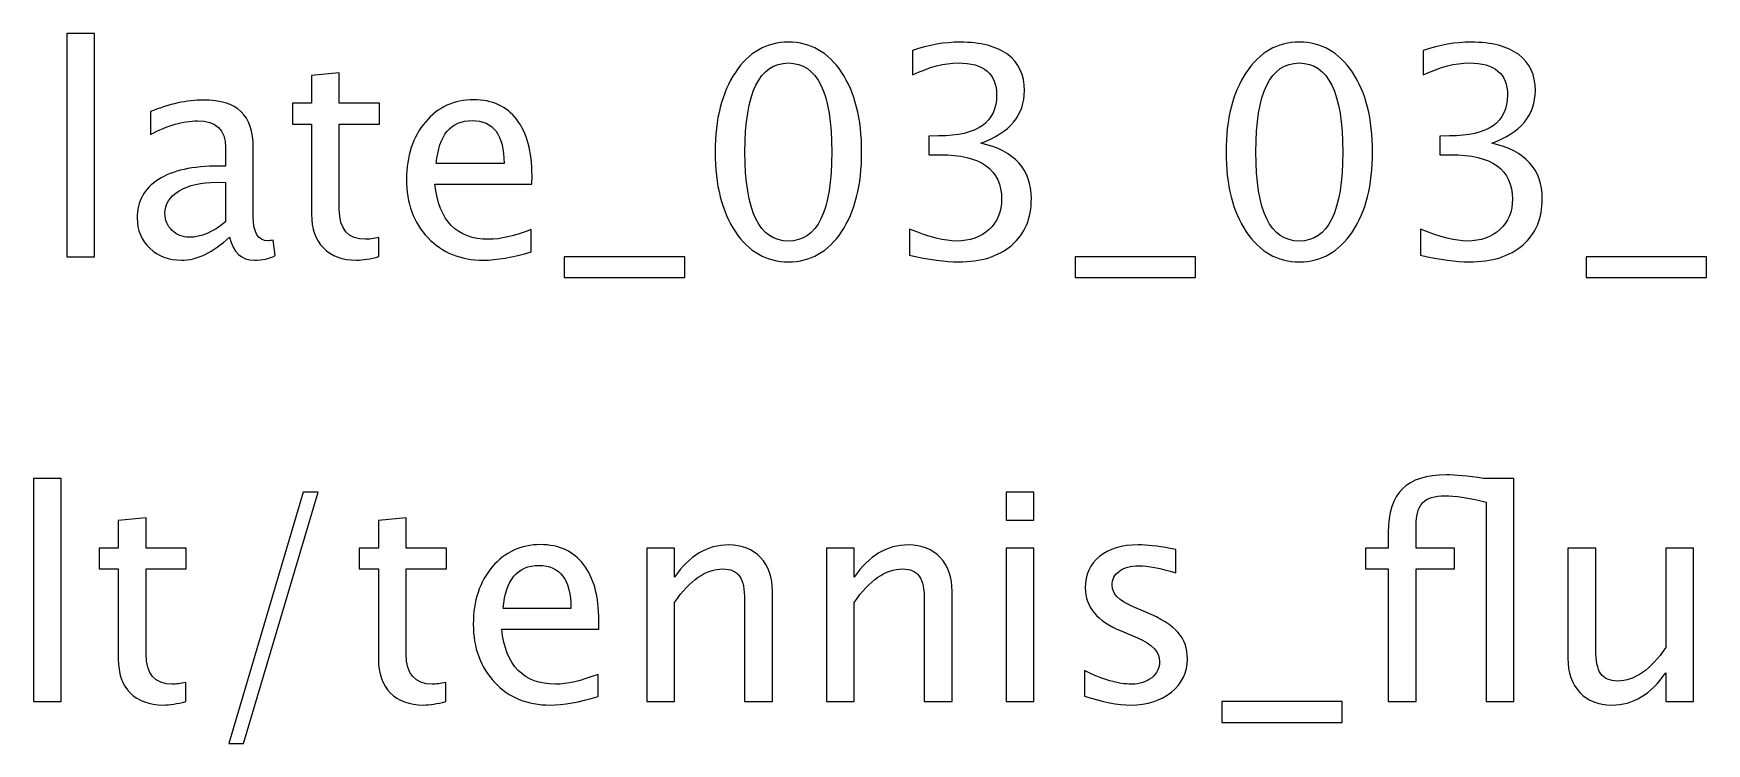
# Model space of a CAD drawing. Header units: centimetres. Extents: x -73 to 73, y -61 to 74.
# Drawn here: x -56.17 to -48.83, y 63.53 to 66.65 of the extents above; entities that cross this region are included whole.
import ezdxf

# ---------------------------------------------------------------- set-up
doc = ezdxf.new("R2010")
doc.units = ezdxf.units.CM
doc.header["$MEASUREMENT"] = 0
doc.layers.add('Layer 1', color=7, linetype='Continuous')

msp = doc.modelspace()

# ---------------------------------------------------------------- linework, layer by layer
at = {"layer": 'Layer 1'}
for points, knots in [([(-56.02028, 65.67044), (-56.02028, 65.67044), (-56.02028, 66.64961), (-56.02028, 66.64961), (-56.02028, 66.64961), (-56.02028, 66.64961), (-55.89836, 66.64961), (-55.89836, 66.64961), (-55.89836, 66.64961), (-55.89836, 66.64961), (-55.89836, 65.67044), (-55.89836, 65.67044), (-55.89836, 65.67044), (-55.89836, 65.67044), (-56.02028, 65.67044), (-56.02028, 65.67044)], [0, 0, 0, 0, 0.2, 0.2, 0.2, 0.2, 0.4, 0.4, 0.4, 0.4, 0.6, 0.6, 0.6, 0.6, 1, 1, 1, 1]), ([(-52.85502, 65.64758), (-52.95133, 65.64758), (-53.02901, 65.69182), (-53.08785, 65.78008), (-53.08785, 65.78008), (-53.14691, 65.86835), (-53.17633, 65.98477), (-53.17633, 66.12955), (-53.17633, 66.12955), (-53.17633, 66.27433), (-53.14691, 66.39074), (-53.08785, 66.47901), (-53.08785, 66.47901), (-53.02901, 66.56727), (-52.95133, 66.61151), (-52.85502, 66.61151), (-52.85502, 66.61151), (-52.75829, 66.61151), (-52.68061, 66.56748), (-52.62176, 66.47943), (-52.62176, 66.47943), (-52.56313, 66.39138), (-52.53371, 66.27475), (-52.53371, 66.12955), (-52.53371, 66.12955), (-52.53371, 65.98477), (-52.56313, 65.86835), (-52.62176, 65.78008), (-52.62176, 65.78008), (-52.68061, 65.69182), (-52.75829, 65.64758), (-52.85502, 65.64758)], [0, 0, 0, 0, 0.1111111, 0.1111111, 0.1111111, 0.1111111, 0.2222222, 0.2222222, 0.2222222, 0.2222222, 0.3333333, 0.3333333, 0.3333333, 0.3333333, 0.4444444, 0.4444444, 0.4444444, 0.4444444, 0.5555556, 0.5555556, 0.5555556, 0.5555556, 0.6666667, 0.6666667, 0.6666667, 0.6666667, 0.7777778, 0.7777778, 0.7777778, 0.7777778, 1, 1, 1, 1]), ([(-52.32374, 65.67679), (-52.32374, 65.67679), (-52.32374, 65.79109), (-52.32374, 65.79109), (-52.32374, 65.79109), (-52.23653, 65.75638), (-52.16816, 65.73902), (-52.118, 65.73902), (-52.118, 65.73902), (-52.05894, 65.73902), (-52.01132, 65.75595), (-51.9747, 65.79003), (-51.9747, 65.79003), (-51.93808, 65.82411), (-51.91988, 65.86856), (-51.91988, 65.92317), (-51.91988, 65.92317), (-51.91988, 66.05271), (-52.01005, 66.11748), (-52.19039, 66.11748), (-52.19039, 66.11748), (-52.19039, 66.11748), (-52.23865, 66.11748), (-52.23865, 66.11748), (-52.23865, 66.11748), (-52.23865, 66.11748), (-52.23865, 66.1994), (-52.23865, 66.1994), (-52.23865, 66.1994), (-52.23865, 66.1994), (-52.19589, 66.20003), (-52.19589, 66.20003), (-52.19589, 66.20003), (-52.02635, 66.20003), (-51.94147, 66.25972), (-51.94147, 66.37931), (-51.94147, 66.37931), (-51.94147, 66.47308), (-51.99777, 66.52007), (-52.11017, 66.52007), (-52.11017, 66.52007), (-52.17049, 66.52007), (-52.23738, 66.50271), (-52.31104, 66.468), (-52.31104, 66.468), (-52.31104, 66.468), (-52.31104, 66.57468), (-52.31104, 66.57468), (-52.31104, 66.57468), (-52.23886, 66.59923), (-52.16922, 66.61151), (-52.10234, 66.61151), (-52.10234, 66.61151), (-52.01132, 66.61151), (-51.94126, 66.59331), (-51.89257, 66.5569), (-51.89257, 66.5569), (-51.84389, 66.52071), (-51.81955, 66.468), (-51.81955, 66.399), (-51.81955, 66.399), (-51.81955, 66.29126), (-51.88326, 66.21442), (-52.0109, 66.1687), (-52.0109, 66.1687), (-51.86294, 66.1342), (-51.78907, 66.05313), (-51.78907, 65.92508), (-51.78907, 65.92508), (-51.78907, 65.83872), (-51.81764, 65.77077), (-51.87458, 65.72145), (-51.87458, 65.72145), (-51.93152, 65.67213), (-52.00984, 65.64758), (-52.10932, 65.64758), (-52.10932, 65.64758), (-52.16605, 65.64758), (-52.23738, 65.65732), (-52.32374, 65.67679)], [0, 0, 0, 0, 0.047619, 0.047619, 0.047619, 0.047619, 0.0952381, 0.0952381, 0.0952381, 0.0952381, 0.1428571, 0.1428571, 0.1428571, 0.1428571, 0.1904762, 0.1904762, 0.1904762, 0.1904762, 0.2380952, 0.2380952, 0.2380952, 0.2380952, 0.2857143, 0.2857143, 0.2857143, 0.2857143, 0.3333333, 0.3333333, 0.3333333, 0.3333333, 0.3809524, 0.3809524, 0.3809524, 0.3809524, 0.4285714, 0.4285714, 0.4285714, 0.4285714, 0.4761905, 0.4761905, 0.4761905, 0.4761905, 0.5238095, 0.5238095, 0.5238095, 0.5238095, 0.5714286, 0.5714286, 0.5714286, 0.5714286, 0.6190476, 0.6190476, 0.6190476, 0.6190476, 0.6666667, 0.6666667, 0.6666667, 0.6666667, 0.7142857, 0.7142857, 0.7142857, 0.7142857, 0.7619048, 0.7619048, 0.7619048, 0.7619048, 0.8095238, 0.8095238, 0.8095238, 0.8095238, 0.8571429, 0.8571429, 0.8571429, 0.8571429, 0.9047619, 0.9047619, 0.9047619, 0.9047619, 1, 1, 1, 1]), ([(-50.6139, 65.64758), (-50.71021, 65.64758), (-50.78789, 65.69182), (-50.84673, 65.78008), (-50.84673, 65.78008), (-50.90579, 65.86835), (-50.93521, 65.98477), (-50.93521, 66.12955), (-50.93521, 66.12955), (-50.93521, 66.27433), (-50.90579, 66.39074), (-50.84673, 66.47901), (-50.84673, 66.47901), (-50.78789, 66.56727), (-50.71021, 66.61151), (-50.6139, 66.61151), (-50.6139, 66.61151), (-50.51717, 66.61151), (-50.43949, 66.56748), (-50.38064, 66.47943), (-50.38064, 66.47943), (-50.32201, 66.39138), (-50.29259, 66.27475), (-50.29259, 66.12955), (-50.29259, 66.12955), (-50.29259, 65.98477), (-50.32201, 65.86835), (-50.38064, 65.78008), (-50.38064, 65.78008), (-50.43949, 65.69182), (-50.51717, 65.64758), (-50.6139, 65.64758)], [0, 0, 0, 0, 0.1111111, 0.1111111, 0.1111111, 0.1111111, 0.2222222, 0.2222222, 0.2222222, 0.2222222, 0.3333333, 0.3333333, 0.3333333, 0.3333333, 0.4444444, 0.4444444, 0.4444444, 0.4444444, 0.5555556, 0.5555556, 0.5555556, 0.5555556, 0.6666667, 0.6666667, 0.6666667, 0.6666667, 0.7777778, 0.7777778, 0.7777778, 0.7777778, 1, 1, 1, 1]), ([(-50.08262, 65.67679), (-50.08262, 65.67679), (-50.08262, 65.79109), (-50.08262, 65.79109), (-50.08262, 65.79109), (-49.99541, 65.75638), (-49.92704, 65.73902), (-49.87688, 65.73902), (-49.87688, 65.73902), (-49.81782, 65.73902), (-49.7702, 65.75595), (-49.73358, 65.79003), (-49.73358, 65.79003), (-49.69696, 65.82411), (-49.67876, 65.86856), (-49.67876, 65.92317), (-49.67876, 65.92317), (-49.67876, 66.05271), (-49.76893, 66.11748), (-49.94927, 66.11748), (-49.94927, 66.11748), (-49.94927, 66.11748), (-49.99753, 66.11748), (-49.99753, 66.11748), (-49.99753, 66.11748), (-49.99753, 66.11748), (-49.99753, 66.1994), (-49.99753, 66.1994), (-49.99753, 66.1994), (-49.99753, 66.1994), (-49.95477, 66.20003), (-49.95477, 66.20003), (-49.95477, 66.20003), (-49.78523, 66.20003), (-49.70035, 66.25972), (-49.70035, 66.37931), (-49.70035, 66.37931), (-49.70035, 66.47308), (-49.75665, 66.52007), (-49.86905, 66.52007), (-49.86905, 66.52007), (-49.92937, 66.52007), (-49.99626, 66.50271), (-50.06992, 66.468), (-50.06992, 66.468), (-50.06992, 66.468), (-50.06992, 66.57468), (-50.06992, 66.57468), (-50.06992, 66.57468), (-49.99774, 66.59923), (-49.9281, 66.61151), (-49.86122, 66.61151), (-49.86122, 66.61151), (-49.7702, 66.61151), (-49.70014, 66.59331), (-49.65145, 66.5569), (-49.65145, 66.5569), (-49.60277, 66.52071), (-49.57843, 66.468), (-49.57843, 66.399), (-49.57843, 66.399), (-49.57843, 66.29126), (-49.64214, 66.21442), (-49.76978, 66.1687), (-49.76978, 66.1687), (-49.62182, 66.1342), (-49.54795, 66.05313), (-49.54795, 65.92508), (-49.54795, 65.92508), (-49.54795, 65.83872), (-49.57652, 65.77077), (-49.63346, 65.72145), (-49.63346, 65.72145), (-49.6904, 65.67213), (-49.76872, 65.64758), (-49.8682, 65.64758), (-49.8682, 65.64758), (-49.92493, 65.64758), (-49.99626, 65.65732), (-50.08262, 65.67679)], [0, 0, 0, 0, 0.047619, 0.047619, 0.047619, 0.047619, 0.0952381, 0.0952381, 0.0952381, 0.0952381, 0.1428571, 0.1428571, 0.1428571, 0.1428571, 0.1904762, 0.1904762, 0.1904762, 0.1904762, 0.2380952, 0.2380952, 0.2380952, 0.2380952, 0.2857143, 0.2857143, 0.2857143, 0.2857143, 0.3333333, 0.3333333, 0.3333333, 0.3333333, 0.3809524, 0.3809524, 0.3809524, 0.3809524, 0.4285714, 0.4285714, 0.4285714, 0.4285714, 0.4761905, 0.4761905, 0.4761905, 0.4761905, 0.5238095, 0.5238095, 0.5238095, 0.5238095, 0.5714286, 0.5714286, 0.5714286, 0.5714286, 0.6190476, 0.6190476, 0.6190476, 0.6190476, 0.6666667, 0.6666667, 0.6666667, 0.6666667, 0.7142857, 0.7142857, 0.7142857, 0.7142857, 0.7619048, 0.7619048, 0.7619048, 0.7619048, 0.8095238, 0.8095238, 0.8095238, 0.8095238, 0.8571429, 0.8571429, 0.8571429, 0.8571429, 0.9047619, 0.9047619, 0.9047619, 0.9047619, 1, 1, 1, 1]), ([(-52.85523, 65.73902), (-52.72802, 65.73902), (-52.66452, 65.8692), (-52.66452, 66.12955), (-52.66452, 66.12955), (-52.66452, 66.3899), (-52.72802, 66.52007), (-52.85523, 66.52007), (-52.85523, 66.52007), (-52.98202, 66.52007), (-53.04552, 66.3899), (-53.04552, 66.12955), (-53.04552, 66.12955), (-53.04552, 65.8692), (-52.98202, 65.73902), (-52.85523, 65.73902)], [0, 0, 0, 0, 0.2, 0.2, 0.2, 0.2, 0.4, 0.4, 0.4, 0.4, 0.6, 0.6, 0.6, 0.6, 1, 1, 1, 1]), ([(-50.61411, 65.73902), (-50.4869, 65.73902), (-50.4234, 65.8692), (-50.4234, 66.12955), (-50.4234, 66.12955), (-50.4234, 66.3899), (-50.4869, 66.52007), (-50.61411, 66.52007), (-50.61411, 66.52007), (-50.7409, 66.52007), (-50.8044, 66.3899), (-50.8044, 66.12955), (-50.8044, 66.12955), (-50.8044, 65.8692), (-50.7409, 65.73902), (-50.61411, 65.73902)], [0, 0, 0, 0, 0.2, 0.2, 0.2, 0.2, 0.4, 0.4, 0.4, 0.4, 0.6, 0.6, 0.6, 0.6, 1, 1, 1, 1]), ([(-54.65101, 65.67065), (-54.68869, 65.66028), (-54.72149, 65.6552), (-54.74922, 65.6552), (-54.74922, 65.6552), (-54.81145, 65.6552), (-54.85992, 65.67298), (-54.89464, 65.70854), (-54.89464, 65.70854), (-54.92956, 65.7441), (-54.94692, 65.79342), (-54.94692, 65.85671), (-54.94692, 65.85671), (-54.94692, 65.85671), (-54.94692, 66.2521), (-54.94692, 66.2521), (-54.94692, 66.2521), (-54.94692, 66.2521), (-55.03116, 66.2521), (-55.03116, 66.2521), (-55.03116, 66.2521), (-55.03116, 66.2521), (-55.03116, 66.34354), (-55.03116, 66.34354), (-55.03116, 66.34354), (-55.03116, 66.34354), (-54.94692, 66.34354), (-54.94692, 66.34354), (-54.94692, 66.34354), (-54.94692, 66.34354), (-54.94692, 66.46525), (-54.94692, 66.46525), (-54.94692, 66.46525), (-54.94692, 66.46525), (-54.825, 66.47689), (-54.825, 66.47689), (-54.825, 66.47689), (-54.825, 66.47689), (-54.825, 66.34354), (-54.825, 66.34354), (-54.825, 66.34354), (-54.825, 66.34354), (-54.64847, 66.34354), (-54.64847, 66.34354), (-54.64847, 66.34354), (-54.64847, 66.34354), (-54.64847, 66.2521), (-54.64847, 66.2521), (-54.64847, 66.2521), (-54.64847, 66.2521), (-54.825, 66.2521), (-54.825, 66.2521), (-54.825, 66.2521), (-54.825, 66.2521), (-54.825, 65.87872), (-54.825, 65.87872), (-54.825, 65.87872), (-54.825, 65.79067), (-54.78669, 65.74664), (-54.71028, 65.74664), (-54.71028, 65.74664), (-54.69398, 65.74664), (-54.67429, 65.74939), (-54.65101, 65.75468), (-54.65101, 65.75468), (-54.65101, 65.75468), (-54.65101, 65.67065), (-54.65101, 65.67065)], [0, 0, 0, 0, 0.0555556, 0.0555556, 0.0555556, 0.0555556, 0.1111111, 0.1111111, 0.1111111, 0.1111111, 0.1666667, 0.1666667, 0.1666667, 0.1666667, 0.2222222, 0.2222222, 0.2222222, 0.2222222, 0.2777778, 0.2777778, 0.2777778, 0.2777778, 0.3333333, 0.3333333, 0.3333333, 0.3333333, 0.3888889, 0.3888889, 0.3888889, 0.3888889, 0.4444444, 0.4444444, 0.4444444, 0.4444444, 0.5, 0.5, 0.5, 0.5, 0.5555556, 0.5555556, 0.5555556, 0.5555556, 0.6111111, 0.6111111, 0.6111111, 0.6111111, 0.6666667, 0.6666667, 0.6666667, 0.6666667, 0.7222222, 0.7222222, 0.7222222, 0.7222222, 0.7777778, 0.7777778, 0.7777778, 0.7777778, 0.8333333, 0.8333333, 0.8333333, 0.8333333, 0.8888889, 0.8888889, 0.8888889, 0.8888889, 1, 1, 1, 1]), ([(-55.30633, 65.75617), (-55.37956, 65.68886), (-55.45005, 65.6552), (-55.51778, 65.6552), (-55.51778, 65.6552), (-55.57345, 65.6552), (-55.61981, 65.67256), (-55.65642, 65.70748), (-55.65642, 65.70748), (-55.69325, 65.74241), (-55.71167, 65.78643), (-55.71167, 65.83956), (-55.71167, 65.83956), (-55.71167, 65.91301), (-55.68077, 65.96953), (-55.61896, 66.0089), (-55.61896, 66.0089), (-55.55715, 66.04827), (-55.46846, 66.06795), (-55.35289, 66.06795), (-55.35289, 66.06795), (-55.35289, 66.06795), (-55.32432, 66.06795), (-55.32432, 66.06795), (-55.32432, 66.06795), (-55.32432, 66.06795), (-55.32432, 66.14902), (-55.32432, 66.14902), (-55.32432, 66.14902), (-55.32432, 66.22712), (-55.36496, 66.26607), (-55.44645, 66.26607), (-55.44645, 66.26607), (-55.50953, 66.26607), (-55.57853, 66.24617), (-55.65325, 66.20638), (-55.65325, 66.20638), (-55.65325, 66.20638), (-55.65325, 66.30671), (-55.65325, 66.30671), (-55.65325, 66.30671), (-55.57112, 66.34058), (-55.49365, 66.35751), (-55.42105, 66.35751), (-55.42105, 66.35751), (-55.34633, 66.35751), (-55.29109, 66.34058), (-55.25574, 66.3065), (-55.25574, 66.3065), (-55.22018, 66.27242), (-55.2024, 66.21993), (-55.2024, 66.14902), (-55.2024, 66.14902), (-55.2024, 66.14902), (-55.2024, 65.84485), (-55.2024, 65.84485), (-55.2024, 65.84485), (-55.2024, 65.77522), (-55.18102, 65.74029), (-55.13805, 65.74029), (-55.13805, 65.74029), (-55.13276, 65.74029), (-55.12493, 65.74114), (-55.11456, 65.74283), (-55.11456, 65.74283), (-55.11456, 65.74283), (-55.10588, 65.6751), (-55.10588, 65.6751), (-55.10588, 65.6751), (-55.13361, 65.66176), (-55.16409, 65.6552), (-55.19753, 65.6552), (-55.19753, 65.6552), (-55.25447, 65.6552), (-55.29066, 65.68886), (-55.30633, 65.75617)], [0, 0, 0, 0, 0.05, 0.05, 0.05, 0.05, 0.1, 0.1, 0.1, 0.1, 0.15, 0.15, 0.15, 0.15, 0.2, 0.2, 0.2, 0.2, 0.25, 0.25, 0.25, 0.25, 0.3, 0.3, 0.3, 0.3, 0.35, 0.35, 0.35, 0.35, 0.4, 0.4, 0.4, 0.4, 0.45, 0.45, 0.45, 0.45, 0.5, 0.5, 0.5, 0.5, 0.55, 0.55, 0.55, 0.55, 0.6, 0.6, 0.6, 0.6, 0.65, 0.65, 0.65, 0.65, 0.7, 0.7, 0.7, 0.7, 0.75, 0.75, 0.75, 0.75, 0.8, 0.8, 0.8, 0.8, 0.85, 0.85, 0.85, 0.85, 0.9, 0.9, 0.9, 0.9, 1, 1, 1, 1]), ([(-53.98299, 65.69203), (-54.0649, 65.66748), (-54.13497, 65.6552), (-54.19339, 65.6552), (-54.19339, 65.6552), (-54.29308, 65.6552), (-54.37415, 65.68822), (-54.43659, 65.75405), (-54.43659, 65.75405), (-54.49903, 65.81988), (-54.53036, 65.90518), (-54.53036, 66.01017), (-54.53036, 66.01017), (-54.53036, 66.11198), (-54.50284, 66.19559), (-54.4476, 66.26099), (-54.4476, 66.26099), (-54.39235, 66.32618), (-54.32166, 66.35878), (-54.23551, 66.35878), (-54.23551, 66.35878), (-54.15402, 66.35878), (-54.09094, 66.32978), (-54.04649, 66.27179), (-54.04649, 66.27179), (-54.00204, 66.21379), (-53.97981, 66.13166), (-53.97981, 66.02519), (-53.97981, 66.02519), (-53.97981, 66.02519), (-53.98045, 65.98794), (-53.98045, 65.98794), (-53.98045, 65.98794), (-53.98045, 65.98794), (-54.4059, 65.98794), (-54.4059, 65.98794), (-54.4059, 65.98794), (-54.38812, 65.82707), (-54.30959, 65.74664), (-54.17053, 65.74664), (-54.17053, 65.74664), (-54.11951, 65.74664), (-54.05707, 65.76103), (-53.98299, 65.78982), (-53.98299, 65.78982), (-53.98299, 65.78982), (-53.98299, 65.69203), (-53.98299, 65.69203)], [0, 0, 0, 0, 0.0769231, 0.0769231, 0.0769231, 0.0769231, 0.1538462, 0.1538462, 0.1538462, 0.1538462, 0.2307692, 0.2307692, 0.2307692, 0.2307692, 0.3076923, 0.3076923, 0.3076923, 0.3076923, 0.3846154, 0.3846154, 0.3846154, 0.3846154, 0.4615385, 0.4615385, 0.4615385, 0.4615385, 0.5384615, 0.5384615, 0.5384615, 0.5384615, 0.6153846, 0.6153846, 0.6153846, 0.6153846, 0.6923077, 0.6923077, 0.6923077, 0.6923077, 0.7692308, 0.7692308, 0.7692308, 0.7692308, 0.8461538, 0.8461538, 0.8461538, 0.8461538, 1, 1, 1, 1]), ([(-54.39955, 66.07938), (-54.39955, 66.07938), (-54.10237, 66.07938), (-54.10237, 66.07938), (-54.10237, 66.07938), (-54.10237, 66.20469), (-54.14915, 66.26734), (-54.24249, 66.26734), (-54.24249, 66.26734), (-54.33647, 66.26734), (-54.38875, 66.20469), (-54.39955, 66.07938)], [0, 0, 0, 0, 0.25, 0.25, 0.25, 0.25, 0.5, 0.5, 0.5, 0.5, 1, 1, 1, 1]), ([(-55.32432, 65.82263), (-55.32432, 65.82263), (-55.32432, 65.99556), (-55.32432, 65.99556), (-55.32432, 65.99556), (-55.32432, 65.99556), (-55.36348, 65.99683), (-55.36348, 65.99683), (-55.36348, 65.99683), (-55.43121, 65.99683), (-55.48582, 65.98434), (-55.52752, 65.95937), (-55.52752, 65.95937), (-55.56901, 65.93418), (-55.58975, 65.90095), (-55.58975, 65.85946), (-55.58975, 65.85946), (-55.58975, 65.83046), (-55.57938, 65.80591), (-55.55885, 65.7858), (-55.55885, 65.7858), (-55.5381, 65.76569), (-55.51291, 65.75553), (-55.48307, 65.75553), (-55.48307, 65.75553), (-55.43227, 65.75553), (-55.37935, 65.77797), (-55.32432, 65.82263)], [0, 0, 0, 0, 0.125, 0.125, 0.125, 0.125, 0.25, 0.25, 0.25, 0.25, 0.375, 0.375, 0.375, 0.375, 0.5, 0.5, 0.5, 0.5, 0.625, 0.625, 0.625, 0.625, 0.75, 0.75, 0.75, 0.75, 1, 1, 1, 1]), ([(-53.838, 65.579), (-53.838, 65.579), (-53.838, 65.67044), (-53.838, 65.67044), (-53.838, 65.67044), (-53.838, 65.67044), (-53.30968, 65.67044), (-53.30968, 65.67044), (-53.30968, 65.67044), (-53.30968, 65.67044), (-53.30968, 65.579), (-53.30968, 65.579), (-53.30968, 65.579), (-53.30968, 65.579), (-53.838, 65.579), (-53.838, 65.579)], [0, 0, 0, 0, 0.2, 0.2, 0.2, 0.2, 0.4, 0.4, 0.4, 0.4, 0.6, 0.6, 0.6, 0.6, 1, 1, 1, 1]), ([(-51.59688, 65.579), (-51.59688, 65.579), (-51.59688, 65.67044), (-51.59688, 65.67044), (-51.59688, 65.67044), (-51.59688, 65.67044), (-51.06856, 65.67044), (-51.06856, 65.67044), (-51.06856, 65.67044), (-51.06856, 65.67044), (-51.06856, 65.579), (-51.06856, 65.579), (-51.06856, 65.579), (-51.06856, 65.579), (-51.59688, 65.579), (-51.59688, 65.579)], [0, 0, 0, 0, 0.2, 0.2, 0.2, 0.2, 0.4, 0.4, 0.4, 0.4, 0.6, 0.6, 0.6, 0.6, 1, 1, 1, 1]), ([(-49.35576, 65.579), (-49.35576, 65.579), (-49.35576, 65.67044), (-49.35576, 65.67044), (-49.35576, 65.67044), (-49.35576, 65.67044), (-48.82744, 65.67044), (-48.82744, 65.67044), (-48.82744, 65.67044), (-48.82744, 65.67044), (-48.82744, 65.579), (-48.82744, 65.579), (-48.82744, 65.579), (-48.82744, 65.579), (-49.35576, 65.579), (-49.35576, 65.579)], [0, 0, 0, 0, 0.2, 0.2, 0.2, 0.2, 0.4, 0.4, 0.4, 0.4, 0.6, 0.6, 0.6, 0.6, 1, 1, 1, 1]), ([(-56.16677, 63.71887), (-56.16677, 63.71887), (-56.16677, 64.69804), (-56.16677, 64.69804), (-56.16677, 64.69804), (-56.16677, 64.69804), (-56.04485, 64.69804), (-56.04485, 64.69804), (-56.04485, 64.69804), (-56.04485, 64.69804), (-56.04485, 63.71887), (-56.04485, 63.71887), (-56.04485, 63.71887), (-56.04485, 63.71887), (-56.16677, 63.71887), (-56.16677, 63.71887)], [0, 0, 0, 0, 0.2, 0.2, 0.2, 0.2, 0.4, 0.4, 0.4, 0.4, 0.6, 0.6, 0.6, 0.6, 1, 1, 1, 1]), ([(-50.22359, 63.71887), (-50.22359, 63.71887), (-50.22359, 64.30053), (-50.22359, 64.30053), (-50.22359, 64.30053), (-50.22359, 64.30053), (-50.32286, 64.30053), (-50.32286, 64.30053), (-50.32286, 64.30053), (-50.32286, 64.30053), (-50.32286, 64.39197), (-50.32286, 64.39197), (-50.32286, 64.39197), (-50.32286, 64.39197), (-50.22359, 64.39197), (-50.22359, 64.39197), (-50.22359, 64.39197), (-50.22359, 64.39197), (-50.22359, 64.46076), (-50.22359, 64.46076), (-50.22359, 64.46076), (-50.22359, 64.54776), (-50.20285, 64.61147), (-50.16157, 64.65211), (-50.16157, 64.65211), (-50.1203, 64.69296), (-50.05574, 64.71328), (-49.96811, 64.71328), (-49.96811, 64.71328), (-49.93022, 64.71328), (-49.87603, 64.7082), (-49.80576, 64.69804), (-49.80576, 64.69804), (-49.80576, 64.69804), (-49.67241, 64.69804), (-49.67241, 64.69804), (-49.67241, 64.69804), (-49.67241, 64.69804), (-49.67241, 63.71887), (-49.67241, 63.71887), (-49.67241, 63.71887), (-49.67241, 63.71887), (-49.79433, 63.71887), (-49.79433, 63.71887), (-49.79433, 63.71887), (-49.79433, 63.71887), (-49.79433, 64.5939), (-49.79433, 64.5939), (-49.79433, 64.5939), (-49.87328, 64.61253), (-49.93361, 64.62184), (-49.97509, 64.62184), (-49.97509, 64.62184), (-50.02039, 64.62184), (-50.05277, 64.61168), (-50.07246, 64.59136), (-50.07246, 64.59136), (-50.09193, 64.57104), (-50.10167, 64.53717), (-50.10167, 64.48955), (-50.10167, 64.48955), (-50.10167, 64.48955), (-50.10167, 64.39197), (-50.10167, 64.39197), (-50.10167, 64.39197), (-50.10167, 64.39197), (-49.93276, 64.39197), (-49.93276, 64.39197), (-49.93276, 64.39197), (-49.93276, 64.39197), (-49.93276, 64.30053), (-49.93276, 64.30053), (-49.93276, 64.30053), (-49.93276, 64.30053), (-50.10167, 64.30053), (-50.10167, 64.30053), (-50.10167, 64.30053), (-50.10167, 64.30053), (-50.10167, 63.71887), (-50.10167, 63.71887), (-50.10167, 63.71887), (-50.10167, 63.71887), (-50.22359, 63.71887), (-50.22359, 63.71887)], [0, 0, 0, 0, 0.0454545, 0.0454545, 0.0454545, 0.0454545, 0.0909091, 0.0909091, 0.0909091, 0.0909091, 0.1363636, 0.1363636, 0.1363636, 0.1363636, 0.1818182, 0.1818182, 0.1818182, 0.1818182, 0.2272727, 0.2272727, 0.2272727, 0.2272727, 0.2727273, 0.2727273, 0.2727273, 0.2727273, 0.3181818, 0.3181818, 0.3181818, 0.3181818, 0.3636364, 0.3636364, 0.3636364, 0.3636364, 0.4090909, 0.4090909, 0.4090909, 0.4090909, 0.4545455, 0.4545455, 0.4545455, 0.4545455, 0.5, 0.5, 0.5, 0.5, 0.5454545, 0.5454545, 0.5454545, 0.5454545, 0.5909091, 0.5909091, 0.5909091, 0.5909091, 0.6363636, 0.6363636, 0.6363636, 0.6363636, 0.6818182, 0.6818182, 0.6818182, 0.6818182, 0.7272727, 0.7272727, 0.7272727, 0.7272727, 0.7727273, 0.7727273, 0.7727273, 0.7727273, 0.8181818, 0.8181818, 0.8181818, 0.8181818, 0.8636364, 0.8636364, 0.8636364, 0.8636364, 0.9090909, 0.9090909, 0.9090909, 0.9090909, 1, 1, 1, 1]), ([(-55.30952, 63.53472), (-55.30952, 63.53472), (-54.98292, 64.63708), (-54.98292, 64.63708), (-54.98292, 64.63708), (-54.98292, 64.63708), (-54.91836, 64.63708), (-54.91836, 64.63708), (-54.91836, 64.63708), (-54.91836, 64.63708), (-55.24496, 63.53472), (-55.24496, 63.53472), (-55.24496, 63.53472), (-55.24496, 63.53472), (-55.30952, 63.53472), (-55.30952, 63.53472)], [0, 0, 0, 0, 0.2, 0.2, 0.2, 0.2, 0.4, 0.4, 0.4, 0.4, 0.6, 0.6, 0.6, 0.6, 1, 1, 1, 1]), ([(-51.89978, 64.51516), (-51.89978, 64.51516), (-51.89978, 64.63708), (-51.89978, 64.63708), (-51.89978, 64.63708), (-51.89978, 64.63708), (-51.77786, 64.63708), (-51.77786, 64.63708), (-51.77786, 64.63708), (-51.77786, 64.63708), (-51.77786, 64.51516), (-51.77786, 64.51516), (-51.77786, 64.51516), (-51.77786, 64.51516), (-51.89978, 64.51516), (-51.89978, 64.51516)], [0, 0, 0, 0, 0.2, 0.2, 0.2, 0.2, 0.4, 0.4, 0.4, 0.4, 0.6, 0.6, 0.6, 0.6, 1, 1, 1, 1]), ([(-55.49875, 63.71908), (-55.53643, 63.70871), (-55.56923, 63.70363), (-55.59696, 63.70363), (-55.59696, 63.70363), (-55.65919, 63.70363), (-55.70766, 63.72141), (-55.74238, 63.75697), (-55.74238, 63.75697), (-55.7773, 63.79253), (-55.79466, 63.84185), (-55.79466, 63.90514), (-55.79466, 63.90514), (-55.79466, 63.90514), (-55.79466, 64.30053), (-55.79466, 64.30053), (-55.79466, 64.30053), (-55.79466, 64.30053), (-55.8789, 64.30053), (-55.8789, 64.30053), (-55.8789, 64.30053), (-55.8789, 64.30053), (-55.8789, 64.39197), (-55.8789, 64.39197), (-55.8789, 64.39197), (-55.8789, 64.39197), (-55.79466, 64.39197), (-55.79466, 64.39197), (-55.79466, 64.39197), (-55.79466, 64.39197), (-55.79466, 64.51368), (-55.79466, 64.51368), (-55.79466, 64.51368), (-55.79466, 64.51368), (-55.67274, 64.52532), (-55.67274, 64.52532), (-55.67274, 64.52532), (-55.67274, 64.52532), (-55.67274, 64.39197), (-55.67274, 64.39197), (-55.67274, 64.39197), (-55.67274, 64.39197), (-55.49621, 64.39197), (-55.49621, 64.39197), (-55.49621, 64.39197), (-55.49621, 64.39197), (-55.49621, 64.30053), (-55.49621, 64.30053), (-55.49621, 64.30053), (-55.49621, 64.30053), (-55.67274, 64.30053), (-55.67274, 64.30053), (-55.67274, 64.30053), (-55.67274, 64.30053), (-55.67274, 63.92715), (-55.67274, 63.92715), (-55.67274, 63.92715), (-55.67274, 63.8391), (-55.63443, 63.79507), (-55.55802, 63.79507), (-55.55802, 63.79507), (-55.54172, 63.79507), (-55.52203, 63.79782), (-55.49875, 63.80311), (-55.49875, 63.80311), (-55.49875, 63.80311), (-55.49875, 63.71908), (-55.49875, 63.71908)], [0, 0, 0, 0, 0.0555556, 0.0555556, 0.0555556, 0.0555556, 0.1111111, 0.1111111, 0.1111111, 0.1111111, 0.1666667, 0.1666667, 0.1666667, 0.1666667, 0.2222222, 0.2222222, 0.2222222, 0.2222222, 0.2777778, 0.2777778, 0.2777778, 0.2777778, 0.3333333, 0.3333333, 0.3333333, 0.3333333, 0.3888889, 0.3888889, 0.3888889, 0.3888889, 0.4444444, 0.4444444, 0.4444444, 0.4444444, 0.5, 0.5, 0.5, 0.5, 0.5555556, 0.5555556, 0.5555556, 0.5555556, 0.6111111, 0.6111111, 0.6111111, 0.6111111, 0.6666667, 0.6666667, 0.6666667, 0.6666667, 0.7222222, 0.7222222, 0.7222222, 0.7222222, 0.7777778, 0.7777778, 0.7777778, 0.7777778, 0.8333333, 0.8333333, 0.8333333, 0.8333333, 0.8888889, 0.8888889, 0.8888889, 0.8888889, 1, 1, 1, 1]), ([(-54.35787, 63.71908), (-54.39555, 63.70871), (-54.42835, 63.70363), (-54.45608, 63.70363), (-54.45608, 63.70363), (-54.51831, 63.70363), (-54.56678, 63.72141), (-54.6015, 63.75697), (-54.6015, 63.75697), (-54.63642, 63.79253), (-54.65378, 63.84185), (-54.65378, 63.90514), (-54.65378, 63.90514), (-54.65378, 63.90514), (-54.65378, 64.30053), (-54.65378, 64.30053), (-54.65378, 64.30053), (-54.65378, 64.30053), (-54.73802, 64.30053), (-54.73802, 64.30053), (-54.73802, 64.30053), (-54.73802, 64.30053), (-54.73802, 64.39197), (-54.73802, 64.39197), (-54.73802, 64.39197), (-54.73802, 64.39197), (-54.65378, 64.39197), (-54.65378, 64.39197), (-54.65378, 64.39197), (-54.65378, 64.39197), (-54.65378, 64.51368), (-54.65378, 64.51368), (-54.65378, 64.51368), (-54.65378, 64.51368), (-54.53186, 64.52532), (-54.53186, 64.52532), (-54.53186, 64.52532), (-54.53186, 64.52532), (-54.53186, 64.39197), (-54.53186, 64.39197), (-54.53186, 64.39197), (-54.53186, 64.39197), (-54.35533, 64.39197), (-54.35533, 64.39197), (-54.35533, 64.39197), (-54.35533, 64.39197), (-54.35533, 64.30053), (-54.35533, 64.30053), (-54.35533, 64.30053), (-54.35533, 64.30053), (-54.53186, 64.30053), (-54.53186, 64.30053), (-54.53186, 64.30053), (-54.53186, 64.30053), (-54.53186, 63.92715), (-54.53186, 63.92715), (-54.53186, 63.92715), (-54.53186, 63.8391), (-54.49355, 63.79507), (-54.41714, 63.79507), (-54.41714, 63.79507), (-54.40084, 63.79507), (-54.38115, 63.79782), (-54.35787, 63.80311), (-54.35787, 63.80311), (-54.35787, 63.80311), (-54.35787, 63.71908), (-54.35787, 63.71908)], [0, 0, 0, 0, 0.0555556, 0.0555556, 0.0555556, 0.0555556, 0.1111111, 0.1111111, 0.1111111, 0.1111111, 0.1666667, 0.1666667, 0.1666667, 0.1666667, 0.2222222, 0.2222222, 0.2222222, 0.2222222, 0.2777778, 0.2777778, 0.2777778, 0.2777778, 0.3333333, 0.3333333, 0.3333333, 0.3333333, 0.3888889, 0.3888889, 0.3888889, 0.3888889, 0.4444444, 0.4444444, 0.4444444, 0.4444444, 0.5, 0.5, 0.5, 0.5, 0.5555556, 0.5555556, 0.5555556, 0.5555556, 0.6111111, 0.6111111, 0.6111111, 0.6111111, 0.6666667, 0.6666667, 0.6666667, 0.6666667, 0.7222222, 0.7222222, 0.7222222, 0.7222222, 0.7777778, 0.7777778, 0.7777778, 0.7777778, 0.8333333, 0.8333333, 0.8333333, 0.8333333, 0.8888889, 0.8888889, 0.8888889, 0.8888889, 1, 1, 1, 1]), ([(-53.68985, 63.74046), (-53.77176, 63.71591), (-53.84183, 63.70363), (-53.90025, 63.70363), (-53.90025, 63.70363), (-53.99994, 63.70363), (-54.08101, 63.73665), (-54.14345, 63.80248), (-54.14345, 63.80248), (-54.20589, 63.86831), (-54.23722, 63.95361), (-54.23722, 64.0586), (-54.23722, 64.0586), (-54.23722, 64.16041), (-54.2097, 64.24402), (-54.15446, 64.30942), (-54.15446, 64.30942), (-54.09921, 64.37461), (-54.02852, 64.40721), (-53.94237, 64.40721), (-53.94237, 64.40721), (-53.86088, 64.40721), (-53.7978, 64.37821), (-53.75335, 64.32022), (-53.75335, 64.32022), (-53.7089, 64.26222), (-53.68667, 64.18009), (-53.68667, 64.07362), (-53.68667, 64.07362), (-53.68667, 64.07362), (-53.68731, 64.03637), (-53.68731, 64.03637), (-53.68731, 64.03637), (-53.68731, 64.03637), (-54.11276, 64.03637), (-54.11276, 64.03637), (-54.11276, 64.03637), (-54.09498, 63.8755), (-54.01645, 63.79507), (-53.87739, 63.79507), (-53.87739, 63.79507), (-53.82637, 63.79507), (-53.76393, 63.80946), (-53.68985, 63.83825), (-53.68985, 63.83825), (-53.68985, 63.83825), (-53.68985, 63.74046), (-53.68985, 63.74046)], [0, 0, 0, 0, 0.0769231, 0.0769231, 0.0769231, 0.0769231, 0.1538462, 0.1538462, 0.1538462, 0.1538462, 0.2307692, 0.2307692, 0.2307692, 0.2307692, 0.3076923, 0.3076923, 0.3076923, 0.3076923, 0.3846154, 0.3846154, 0.3846154, 0.3846154, 0.4615385, 0.4615385, 0.4615385, 0.4615385, 0.5384615, 0.5384615, 0.5384615, 0.5384615, 0.6153846, 0.6153846, 0.6153846, 0.6153846, 0.6923077, 0.6923077, 0.6923077, 0.6923077, 0.7692308, 0.7692308, 0.7692308, 0.7692308, 0.8461538, 0.8461538, 0.8461538, 0.8461538, 1, 1, 1, 1]), ([(-53.47628, 63.71887), (-53.47628, 63.71887), (-53.47628, 64.39197), (-53.47628, 64.39197), (-53.47628, 64.39197), (-53.47628, 64.39197), (-53.35436, 64.39197), (-53.35436, 64.39197), (-53.35436, 64.39197), (-53.35436, 64.39197), (-53.35436, 64.26476), (-53.35436, 64.26476), (-53.35436, 64.26476), (-53.2898, 64.35895), (-53.21064, 64.40594), (-53.11708, 64.40594), (-53.11708, 64.40594), (-53.05824, 64.40594), (-53.01146, 64.38753), (-52.97696, 64.35048), (-52.97696, 64.35048), (-52.94246, 64.31365), (-52.9251, 64.26391), (-52.9251, 64.20168), (-52.9251, 64.20168), (-52.9251, 64.20168), (-52.9251, 63.71887), (-52.9251, 63.71887), (-52.9251, 63.71887), (-52.9251, 63.71887), (-53.04702, 63.71887), (-53.04702, 63.71887), (-53.04702, 63.71887), (-53.04702, 63.71887), (-53.04702, 64.16189), (-53.04702, 64.16189), (-53.04702, 64.16189), (-53.04702, 64.21184), (-53.05443, 64.2474), (-53.06903, 64.26857), (-53.06903, 64.26857), (-53.08385, 64.28995), (-53.10819, 64.30053), (-53.14227, 64.30053), (-53.14227, 64.30053), (-53.2172, 64.30053), (-53.2879, 64.25164), (-53.35436, 64.15385), (-53.35436, 64.15385), (-53.35436, 64.15385), (-53.35436, 63.71887), (-53.35436, 63.71887), (-53.35436, 63.71887), (-53.35436, 63.71887), (-53.47628, 63.71887), (-53.47628, 63.71887)], [0, 0, 0, 0, 0.0666667, 0.0666667, 0.0666667, 0.0666667, 0.1333333, 0.1333333, 0.1333333, 0.1333333, 0.2, 0.2, 0.2, 0.2, 0.2666667, 0.2666667, 0.2666667, 0.2666667, 0.3333333, 0.3333333, 0.3333333, 0.3333333, 0.4, 0.4, 0.4, 0.4, 0.4666667, 0.4666667, 0.4666667, 0.4666667, 0.5333333, 0.5333333, 0.5333333, 0.5333333, 0.6, 0.6, 0.6, 0.6, 0.6666667, 0.6666667, 0.6666667, 0.6666667, 0.7333333, 0.7333333, 0.7333333, 0.7333333, 0.8, 0.8, 0.8, 0.8, 0.8666667, 0.8666667, 0.8666667, 0.8666667, 1, 1, 1, 1]), ([(-52.68803, 63.71887), (-52.68803, 63.71887), (-52.68803, 64.39197), (-52.68803, 64.39197), (-52.68803, 64.39197), (-52.68803, 64.39197), (-52.56611, 64.39197), (-52.56611, 64.39197), (-52.56611, 64.39197), (-52.56611, 64.39197), (-52.56611, 64.26476), (-52.56611, 64.26476), (-52.56611, 64.26476), (-52.50155, 64.35895), (-52.42239, 64.40594), (-52.32883, 64.40594), (-52.32883, 64.40594), (-52.26999, 64.40594), (-52.22321, 64.38753), (-52.18871, 64.35048), (-52.18871, 64.35048), (-52.15421, 64.31365), (-52.13685, 64.26391), (-52.13685, 64.20168), (-52.13685, 64.20168), (-52.13685, 64.20168), (-52.13685, 63.71887), (-52.13685, 63.71887), (-52.13685, 63.71887), (-52.13685, 63.71887), (-52.25877, 63.71887), (-52.25877, 63.71887), (-52.25877, 63.71887), (-52.25877, 63.71887), (-52.25877, 64.16189), (-52.25877, 64.16189), (-52.25877, 64.16189), (-52.25877, 64.21184), (-52.26618, 64.2474), (-52.28078, 64.26857), (-52.28078, 64.26857), (-52.2956, 64.28995), (-52.31994, 64.30053), (-52.35402, 64.30053), (-52.35402, 64.30053), (-52.42895, 64.30053), (-52.49965, 64.25164), (-52.56611, 64.15385), (-52.56611, 64.15385), (-52.56611, 64.15385), (-52.56611, 63.71887), (-52.56611, 63.71887), (-52.56611, 63.71887), (-52.56611, 63.71887), (-52.68803, 63.71887), (-52.68803, 63.71887)], [0, 0, 0, 0, 0.0666667, 0.0666667, 0.0666667, 0.0666667, 0.1333333, 0.1333333, 0.1333333, 0.1333333, 0.2, 0.2, 0.2, 0.2, 0.2666667, 0.2666667, 0.2666667, 0.2666667, 0.3333333, 0.3333333, 0.3333333, 0.3333333, 0.4, 0.4, 0.4, 0.4, 0.4666667, 0.4666667, 0.4666667, 0.4666667, 0.5333333, 0.5333333, 0.5333333, 0.5333333, 0.6, 0.6, 0.6, 0.6, 0.6666667, 0.6666667, 0.6666667, 0.6666667, 0.7333333, 0.7333333, 0.7333333, 0.7333333, 0.8, 0.8, 0.8, 0.8, 0.8666667, 0.8666667, 0.8666667, 0.8666667, 1, 1, 1, 1]), ([(-51.89978, 63.71887), (-51.89978, 63.71887), (-51.89978, 64.39197), (-51.89978, 64.39197), (-51.89978, 64.39197), (-51.89978, 64.39197), (-51.77786, 64.39197), (-51.77786, 64.39197), (-51.77786, 64.39197), (-51.77786, 64.39197), (-51.77786, 63.71887), (-51.77786, 63.71887), (-51.77786, 63.71887), (-51.77786, 63.71887), (-51.89978, 63.71887), (-51.89978, 63.71887)], [0, 0, 0, 0, 0.2, 0.2, 0.2, 0.2, 0.4, 0.4, 0.4, 0.4, 0.6, 0.6, 0.6, 0.6, 1, 1, 1, 1]), ([(-51.55688, 63.743), (-51.55688, 63.743), (-51.55688, 63.85476), (-51.55688, 63.85476), (-51.55688, 63.85476), (-51.47708, 63.81497), (-51.40787, 63.79507), (-51.34881, 63.79507), (-51.34881, 63.79507), (-51.31367, 63.79507), (-51.28446, 63.8046), (-51.26139, 63.82365), (-51.26139, 63.82365), (-51.23832, 63.84248), (-51.22668, 63.86619), (-51.22668, 63.89477), (-51.22668, 63.89477), (-51.22668, 63.93646), (-51.25906, 63.97097), (-51.32383, 63.99827), (-51.32383, 63.99827), (-51.32383, 63.99827), (-51.39517, 64.02854), (-51.39517, 64.02854), (-51.39517, 64.02854), (-51.50036, 64.07214), (-51.55307, 64.13522), (-51.55307, 64.21713), (-51.55307, 64.21713), (-51.55307, 64.27577), (-51.53233, 64.32191), (-51.49084, 64.35556), (-51.49084, 64.35556), (-51.44935, 64.38922), (-51.39241, 64.40594), (-51.32024, 64.40594), (-51.32024, 64.40594), (-51.28277, 64.40594), (-51.2362, 64.40086), (-51.18096, 64.39049), (-51.18096, 64.39049), (-51.18096, 64.39049), (-51.15556, 64.38562), (-51.15556, 64.38562), (-51.15556, 64.38562), (-51.15556, 64.38562), (-51.15556, 64.28402), (-51.15556, 64.28402), (-51.15556, 64.28402), (-51.2235, 64.30434), (-51.27769, 64.3145), (-51.31812, 64.3145), (-51.31812, 64.3145), (-51.35368, 64.3145), (-51.38183, 64.30667), (-51.40321, 64.29122), (-51.40321, 64.29122), (-51.42438, 64.27577), (-51.43496, 64.25502), (-51.43496, 64.22899), (-51.43496, 64.22899), (-51.43496, 64.19237), (-51.40533, 64.16125), (-51.34585, 64.13607), (-51.34585, 64.13607), (-51.34585, 64.13607), (-51.28722, 64.1113), (-51.28722, 64.1113), (-51.28722, 64.1113), (-51.22075, 64.08336), (-51.17376, 64.05373), (-51.14625, 64.02261), (-51.14625, 64.02261), (-51.11852, 63.9915), (-51.10476, 63.95255), (-51.10476, 63.90598), (-51.10476, 63.90598), (-51.10476, 63.84693), (-51.12804, 63.79846), (-51.17482, 63.76057), (-51.17482, 63.76057), (-51.22139, 63.72268), (-51.28108, 63.70363), (-51.35368, 63.70363), (-51.35368, 63.70363), (-51.40956, 63.70363), (-51.47708, 63.71675), (-51.55688, 63.743)], [0, 0, 0, 0, 0.0434783, 0.0434783, 0.0434783, 0.0434783, 0.0869565, 0.0869565, 0.0869565, 0.0869565, 0.1304348, 0.1304348, 0.1304348, 0.1304348, 0.173913, 0.173913, 0.173913, 0.173913, 0.2173913, 0.2173913, 0.2173913, 0.2173913, 0.2608696, 0.2608696, 0.2608696, 0.2608696, 0.3043478, 0.3043478, 0.3043478, 0.3043478, 0.3478261, 0.3478261, 0.3478261, 0.3478261, 0.3913043, 0.3913043, 0.3913043, 0.3913043, 0.4347826, 0.4347826, 0.4347826, 0.4347826, 0.4782609, 0.4782609, 0.4782609, 0.4782609, 0.5217391, 0.5217391, 0.5217391, 0.5217391, 0.5652174, 0.5652174, 0.5652174, 0.5652174, 0.6086957, 0.6086957, 0.6086957, 0.6086957, 0.6521739, 0.6521739, 0.6521739, 0.6521739, 0.6956522, 0.6956522, 0.6956522, 0.6956522, 0.7391304, 0.7391304, 0.7391304, 0.7391304, 0.7826087, 0.7826087, 0.7826087, 0.7826087, 0.826087, 0.826087, 0.826087, 0.826087, 0.8695652, 0.8695652, 0.8695652, 0.8695652, 0.9130435, 0.9130435, 0.9130435, 0.9130435, 1, 1, 1, 1]), ([(-49.00629, 63.71887), (-49.00629, 63.71887), (-49.00629, 63.84545), (-49.00629, 63.84545), (-49.00629, 63.84545), (-49.07127, 63.75083), (-49.15022, 63.70363), (-49.24293, 63.70363), (-49.24293, 63.70363), (-49.30178, 63.70363), (-49.34855, 63.72205), (-49.38327, 63.75909), (-49.38327, 63.75909), (-49.41819, 63.79613), (-49.43555, 63.84587), (-49.43555, 63.90874), (-49.43555, 63.90874), (-49.43555, 63.90874), (-49.43555, 64.39197), (-49.43555, 64.39197), (-49.43555, 64.39197), (-49.43555, 64.39197), (-49.31363, 64.39197), (-49.31363, 64.39197), (-49.31363, 64.39197), (-49.31363, 64.39197), (-49.31363, 63.94853), (-49.31363, 63.94853), (-49.31363, 63.94853), (-49.31363, 63.89794), (-49.30622, 63.86217), (-49.29162, 63.841), (-49.29162, 63.841), (-49.2768, 63.81962), (-49.25225, 63.80904), (-49.21774, 63.80904), (-49.21774, 63.80904), (-49.14324, 63.80904), (-49.07254, 63.85794), (-49.00629, 63.95594), (-49.00629, 63.95594), (-49.00629, 63.95594), (-49.00629, 64.39197), (-49.00629, 64.39197), (-49.00629, 64.39197), (-49.00629, 64.39197), (-48.88437, 64.39197), (-48.88437, 64.39197), (-48.88437, 64.39197), (-48.88437, 64.39197), (-48.88437, 63.71887), (-48.88437, 63.71887), (-48.88437, 63.71887), (-48.88437, 63.71887), (-49.00629, 63.71887), (-49.00629, 63.71887)], [0, 0, 0, 0, 0.0666667, 0.0666667, 0.0666667, 0.0666667, 0.1333333, 0.1333333, 0.1333333, 0.1333333, 0.2, 0.2, 0.2, 0.2, 0.2666667, 0.2666667, 0.2666667, 0.2666667, 0.3333333, 0.3333333, 0.3333333, 0.3333333, 0.4, 0.4, 0.4, 0.4, 0.4666667, 0.4666667, 0.4666667, 0.4666667, 0.5333333, 0.5333333, 0.5333333, 0.5333333, 0.6, 0.6, 0.6, 0.6, 0.6666667, 0.6666667, 0.6666667, 0.6666667, 0.7333333, 0.7333333, 0.7333333, 0.7333333, 0.8, 0.8, 0.8, 0.8, 0.8666667, 0.8666667, 0.8666667, 0.8666667, 1, 1, 1, 1]), ([(-54.10641, 64.12781), (-54.10641, 64.12781), (-53.80923, 64.12781), (-53.80923, 64.12781), (-53.80923, 64.12781), (-53.80923, 64.25312), (-53.85601, 64.31577), (-53.94935, 64.31577), (-53.94935, 64.31577), (-54.04333, 64.31577), (-54.09561, 64.25312), (-54.10641, 64.12781)], [0, 0, 0, 0, 0.25, 0.25, 0.25, 0.25, 0.5, 0.5, 0.5, 0.5, 1, 1, 1, 1]), ([(-50.95384, 63.62743), (-50.95384, 63.62743), (-50.95384, 63.71887), (-50.95384, 63.71887), (-50.95384, 63.71887), (-50.95384, 63.71887), (-50.42552, 63.71887), (-50.42552, 63.71887), (-50.42552, 63.71887), (-50.42552, 63.71887), (-50.42552, 63.62743), (-50.42552, 63.62743), (-50.42552, 63.62743), (-50.42552, 63.62743), (-50.95384, 63.62743), (-50.95384, 63.62743)], [0, 0, 0, 0, 0.2, 0.2, 0.2, 0.2, 0.4, 0.4, 0.4, 0.4, 0.6, 0.6, 0.6, 0.6, 1, 1, 1, 1])]:
    msp.add_open_spline(points, degree=3, knots=knots, dxfattribs=at)

doc.saveas('drawing.dxf')
